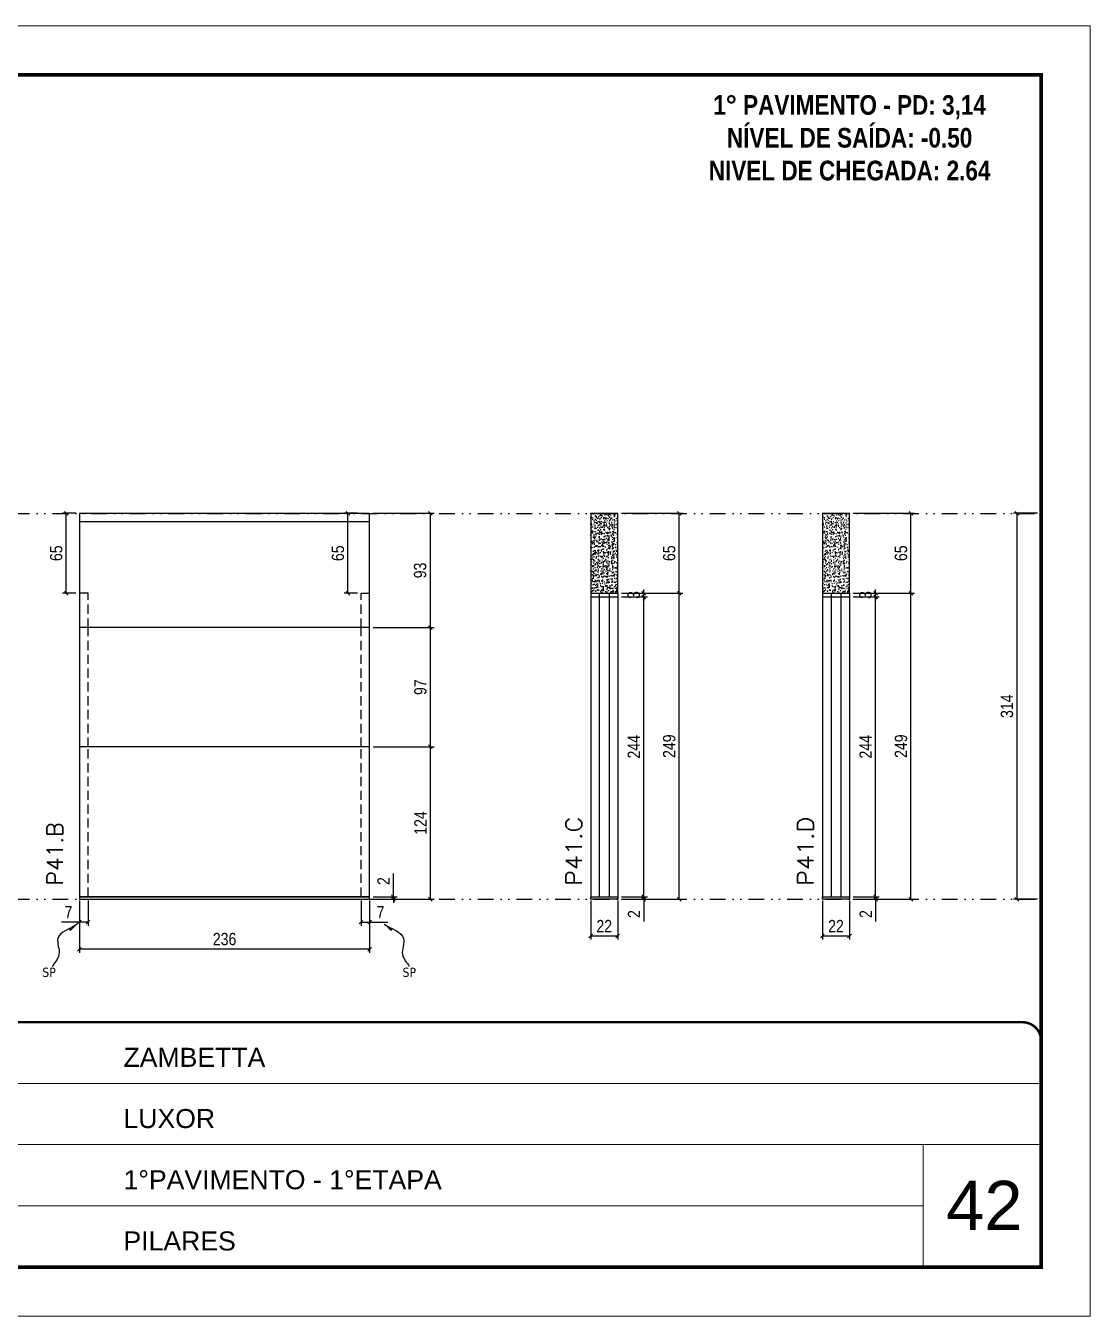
# Model space of a CAD drawing. Extents: x 14400 to 24104, y -21631 to 6985.
# Drawn here: x 16618 to 17483, y -5551 to -4501 of the extents above; entities that cross this region are included whole.
import ezdxf

# ---------------------------------------------------------------- set-up
doc = ezdxf.new("R2010")
doc.units = 0
for name, pattern in [('CONTINUO', [0]), ('DASHED', [0.75, 0.5, -0.25]), ('DIVIDE2', [0.625, 0.25, -0.125, 0, -0.125, 0, -0.125]), ('HIDDEN', [0.375, 0.25, -0.125])]:
    doc.linetypes.add(name, pattern=pattern)
for name, color, linetype, lineweight in [('CARIMBO', 255, 'Continuous', 9), ('Folhas', 255, 'Continuous', 9), ('SARRAFO DE PRESSAO', 251, 'DASHED', 9), ('Texto Seção', 7, 'Continuous', 15)]:
    doc.layers.add(name, color=color, linetype=linetype, lineweight=lineweight)
for name, color, linetype in [('COTA', 241, 'Continuous'), ('NOMENCLATURA', 7, 'Continuous'), ('Nível', 160, 'Continuous'), ('Painéis', 200, 'Continuous'), ('SARR_2.2x7', 40, 'Continuous'), ('texto', 7, 'Continuous')]:
    doc.layers.add(name, color=color, linetype=linetype)
doc.styles.add('ARIAL', font='arial.ttf')
doc.styles.add('COTA TECNICA', font='techl___.ttf', dxfattribs={"height": 10})
doc.styles.add('COTA TECNICA-50', font='techl___.ttf', dxfattribs={"height": 10})
doc.styles.add('REGUA-120', font='ROMANS.shx', dxfattribs={"height": 15})
doc.styles.add('ROMANC', font='techb___.ttf', dxfattribs={"height": 2.5})
doc.styles.get("Standard").update_dxf_attribs({"font": 'arial.ttf'})
doc.dimstyles.new('COTA PAINEL-50', dxfattribs={"dimtxt": 10, "dimasz": 3, "dimexe": 3, "dimexo": 3, "dimgap": 3, "dimtad": 1, "dimdec": 1, "dimzin": 12, "dimdsep": 46, "dimtxsty": 'COTA TECNICA-50', "dimblk1": 'OBLIQUE', "dimblk2": 'OBLIQUE', "dimsah": 1, "dimcen": 0.9, "dimclrd": 4, "dimclre": 4, "dimclrt": 240, "dimadec": 1, "dimazin": 3, "dimtfac": 1, "dimtdec": 1, "dimtmove": 0, "dimatfit": 3, "dimfxl": 1, "dimtolj": 1, "dimtzin": 12, "dimarcsym": 0})
doc.dimstyles.new('PAINEL', dxfattribs={"dimtxt": 10, "dimasz": 3, "dimexe": 3, "dimexo": 3, "dimgap": 3, "dimtad": 1, "dimdec": 1, "dimzin": 12, "dimdsep": 46, "dimtxsty": 'COTA TECNICA', "dimblk1": 'OBLIQUE', "dimblk2": 'OBLIQUE', "dimsah": 1, "dimcen": 0.9, "dimclrd": 4, "dimclre": 4, "dimclrt": 240, "dimadec": 1, "dimazin": 3, "dimtfac": 1, "dimtdec": 1, "dimtmove": 0, "dimatfit": 3, "dimfxl": 1, "dimtolj": 1, "dimtzin": 12, "dimarcsym": 0})
doc.dimstyles.get("Standard").update_dxf_attribs({"dimtxt": 0.18, "dimasz": 0.18, "dimexe": 0.18, "dimexo": 0.0625, "dimgap": 0.09, "dimtad": 0, "dimtih": 1, "dimtoh": 1, "dimdec": 4, "dimzin": 0, "dimdsep": 46, "dimtxsty": 'Standard', "dimcen": 0.09, "dimadec": 0, "dimazin": 0, "dimtfac": 1, "dimtdec": 4, "dimtofl": 0, "dimtmove": 0, "dimatfit": 3, "dimfxl": 1, "dimtolj": 1, "dimtzin": 0, "dimarcsym": 0})

# ---------------------------------------------------------------- blocks, each defined once
blk = doc.blocks.new('9999999999')
at = {"color": 30, "linetype": 'CONTINUO'}
for p, q in [((98564.6, 34379.6), (99584, 34379.6)), ((98564.6, 34329.8), (99488, 34329.8)), ((99584, 34329.8), (99488, 34329.8)), ((99488, 34329.8), (99488, 34230.2)), ((98564.6, 34280), (99488, 34280))]:
    blk.add_line(p, q, dxfattribs=at)
at = {"color": 30, "linetype": 'CONTINUO', "const_width": 2}
blk.add_lwpolyline([(99584, 34230.2), (99584, 34414.4, 0.414214), (99569, 34429.4), (98229, 34429.4, 0.414214), (98214, 34414.4), (98214, 34245.2, 0.414214), (98229, 34230.2), (99584, 34230.2)], format="xyb", dxfattribs=at)
at = {"layer": 'Folhas'}
blk.add_lwpolyline([(98139, 34190.2), (99624, 34190.2), (99624, 35240.2), (98139, 35240.2)], close=True, dxfattribs=at)
at = {"layer": 'Folhas', "color": 30, "const_width": 3}
blk.add_lwpolyline([(98214, 34230.2), (99584, 34230.2), (99584, 35200.2), (98214, 35200.2)], close=True, dxfattribs=at)
at = {"color": 7, "linetype": 'Continuous', "ltscale": 5, "style": 'ARIAL'}
for s, height, p in [('ZAMBETTA', 15.48, (98837.7, 34393.1)), ('LUXOR', 15.48, (98837.7, 34343.3)), ('1°PAVIMENTO - 1°ETAPA', 15.483, (98837.7, 34293.5)), ('PILARES', 15.48, (98837.7, 34243.7))]:
    blk.add_text(s, height=height, dxfattribs=at).set_placement(p)
blk = doc.blocks.new('_Oblique')
at = {"color": 0, "linetype": 'ByBlock', "lineweight": -2}
blk.add_line((-0.5, -0.5), (0.5, 0.5), dxfattribs=at)
blk = doc.blocks.new('*D2116')
at = {"layer": 'COTA', "color": 4, "lineweight": -2, "transparency": 16777216}
for p, q in [((17440.5, -4897.7), (17421, -4897.7)), ((17424, -5211.7), (17424, -4897.7)), ((17440.5, -5211.7), (17421, -5211.7))]:
    blk.add_line(p, q, dxfattribs=at)
at = {"layer": 'Defpoints', "color": 0, "transparency": 16777216}
for p in [(17424, -4897.7), (17443.5, -4897.7), (17443.5, -5211.7)]:
    blk.add_point(p, dxfattribs=at)
at = {"layer": 'COTA', "color": 4, "lineweight": -2, "transparency": 16777216, "xscale": 3, "yscale": 3, "zscale": 3}
for p, rotation in [((17424, -4897.7), 90), ((17424, -5211.7), 270)]:
    blk.add_blockref('_Oblique', p, dxfattribs=dict(at, rotation=rotation))
at = {"layer": 'COTA', "color": 240, "transparency": 16777216, "insert": (17415.8, -5054.7), "char_height": 10, "attachment_point": 5, "rotation": 90, "style": 'COTA TECNICA'}
blk.add_mtext('\\A1;314', dxfattribs=at)
blk = doc.blocks.new('*D2073')
at = {"layer": 'COTA', "color": 4, "lineweight": -2, "transparency": 16777216}
for p, q in [((16661.4, -5212.7), (16661.4, -5255.4)), ((16897.4, -5212.7), (16897.4, -5255.4)), ((16897.4, -5252.4), (16661.4, -5252.4))]:
    blk.add_line(p, q, dxfattribs=at)
at = {"layer": 'Defpoints', "color": 0, "transparency": 16777216}
for p in [(16661.4, -5209.7), (16897.4, -5209.7), (16661.4, -5252.4)]:
    blk.add_point(p, dxfattribs=at)
at = {"layer": 'COTA', "color": 4, "lineweight": -2, "transparency": 16777216, "xscale": 3, "yscale": 3, "zscale": 3, "rotation": 180}
blk.add_blockref('_Oblique', (16661.4, -5252.4), dxfattribs=at)
at = {"layer": 'COTA', "color": 4, "lineweight": -2, "transparency": 16777216, "xscale": 3, "yscale": 3, "zscale": 3}
blk.add_blockref('_Oblique', (16897.4, -5252.4), dxfattribs=at)
at = {"layer": 'COTA', "color": 240, "transparency": 16777216, "insert": (16779.4, -5244.2), "char_height": 10, "attachment_point": 5, "style": 'COTA TECNICA'}
blk.add_mtext('\\A1;236', dxfattribs=at)
blk = doc.blocks.new('*D2074')
at = {"layer": 'COTA', "color": 4, "lineweight": -2, "transparency": 16777216}
for p, q in [((16890.4, -5212.7), (16890.4, -5233.3)), ((16897.4, -5214.7), (16897.4, -5233.3)), ((16890.4, -5230.3), (16897.4, -5230.3)), ((16897.4, -5230.3), (16912.1, -5230.3))]:
    blk.add_line(p, q, dxfattribs=at)
at = {"layer": 'Defpoints', "color": 0, "transparency": 16777216}
for p in [(16890.4, -5209.7), (16897.4, -5211.7), (16897.4, -5230.3)]:
    blk.add_point(p, dxfattribs=at)
at = {"layer": 'COTA', "color": 4, "lineweight": -2, "transparency": 16777216, "xscale": 3, "yscale": 3, "zscale": 3, "rotation": 180}
blk.add_blockref('_Oblique', (16890.4, -5230.3), dxfattribs=at)
at = {"layer": 'COTA', "color": 4, "lineweight": -2, "transparency": 16777216, "xscale": 3, "yscale": 3, "zscale": 3}
blk.add_blockref('_Oblique', (16897.4, -5230.3), dxfattribs=at)
at = {"layer": 'COTA', "color": 240, "transparency": 16777216, "insert": (16906.3, -5222.2), "char_height": 10, "attachment_point": 5, "style": 'COTA TECNICA-50'}
blk.add_mtext('\\A1;7', dxfattribs=at)
blk = doc.blocks.new('*D2075')
at = {"layer": 'COTA', "color": 4, "lineweight": -2, "transparency": 16777216}
for p, q in [((16661.4, -5214.7), (16661.4, -5233.3)), ((16668.4, -5212.7), (16668.4, -5233.3)), ((16661.4, -5230.3), (16646.7, -5230.3)), ((16668.4, -5230.3), (16661.4, -5230.3))]:
    blk.add_line(p, q, dxfattribs=at)
at = {"layer": 'Defpoints', "color": 0, "transparency": 16777216}
for p in [(16661.4, -5211.7), (16668.4, -5209.7), (16661.4, -5230.3)]:
    blk.add_point(p, dxfattribs=at)
at = {"layer": 'COTA', "color": 4, "lineweight": -2, "transparency": 16777216, "xscale": 3, "yscale": 3, "zscale": 3, "rotation": 180}
blk.add_blockref('_Oblique', (16661.4, -5230.3), dxfattribs=at)
at = {"layer": 'COTA', "color": 4, "lineweight": -2, "transparency": 16777216, "xscale": 3, "yscale": 3, "zscale": 3}
blk.add_blockref('_Oblique', (16668.4, -5230.3), dxfattribs=at)
at = {"layer": 'COTA', "color": 240, "transparency": 16777216, "insert": (16652.5, -5222.2), "char_height": 10, "attachment_point": 5, "style": 'COTA TECNICA-50'}
blk.add_mtext('\\A1;7', dxfattribs=at)
blk = doc.blocks.new('*D2096')
at = {"layer": 'COTA', "color": 4, "linetype": 'ByBlock', "lineweight": -2, "transparency": 16777216}
for p, q in [((16900.4, -5087.7), (16949.8, -5087.7)), ((16946.8, -5211.7), (16946.8, -5087.7)), ((16900.4, -5211.7), (16949.8, -5211.7))]:
    blk.add_line(p, q, dxfattribs=at)
at = {"layer": 'Defpoints', "color": 0, "linetype": 'ByBlock', "transparency": 16777216}
for p in [(16897.4, -5087.7), (16946.8, -5087.7), (16897.4, -5211.7)]:
    blk.add_point(p, dxfattribs=at)
at = {"layer": 'COTA', "color": 4, "linetype": 'ByBlock', "lineweight": -2, "transparency": 16777216, "xscale": 3, "yscale": 3, "zscale": 3}
for p, rotation in [((16946.8, -5087.7), 90), ((16946.8, -5211.7), 270)]:
    blk.add_blockref('_Oblique', p, dxfattribs=dict(at, rotation=rotation))
at = {"layer": 'COTA', "color": 240, "linetype": 'ByBlock', "transparency": 16777216, "insert": (16938.7, -5149.7), "char_height": 10, "attachment_point": 5, "rotation": 90, "style": 'COTA TECNICA'}
blk.add_mtext('\\A1;124', dxfattribs=at)
blk = doc.blocks.new('*D2076')
at = {"layer": 'COTA', "color": 4, "lineweight": -2, "transparency": 16777216}
for p, q in [((16916.7, -5209.7), (16916.7, -5190.9)), ((16900.4, -5209.7), (16919.7, -5209.7)), ((16900.4, -5211.7), (16919.7, -5211.7)), ((16916.7, -5211.7), (16916.7, -5209.7)), ((16916.7, -5211.7), (16916.7, -5214.7))]:
    blk.add_line(p, q, dxfattribs=at)
at = {"layer": 'Defpoints', "color": 0, "transparency": 16777216}
for p in [(16897.4, -5209.7), (16897.4, -5211.7), (16916.7, -5211.7)]:
    blk.add_point(p, dxfattribs=at)
at = {"layer": 'COTA', "color": 4, "lineweight": -2, "transparency": 16777216, "xscale": 3, "yscale": 3, "zscale": 3}
for p, rotation in [((16916.7, -5209.7), 270), ((16916.7, -5211.7), 90)]:
    blk.add_blockref('_Oblique', p, dxfattribs=dict(at, rotation=rotation))
at = {"layer": 'COTA', "color": 240, "transparency": 16777216, "insert": (16908.7, -5197), "char_height": 10, "attachment_point": 5, "rotation": 90, "style": 'COTA TECNICA-50'}
blk.add_mtext('\\A1;2', dxfattribs=at)
blk = doc.blocks.new('*D2097')
at = {"layer": 'COTA', "color": 4, "linetype": 'ByBlock', "lineweight": -2, "transparency": 16777216}
for p, q in [((16900.4, -5087.7), (16949.8, -5087.7)), ((16946.8, -5211.7), (16946.8, -5087.7)), ((16900.4, -5211.7), (16949.8, -5211.7))]:
    blk.add_line(p, q, dxfattribs=at)
at = {"layer": 'Defpoints', "color": 0, "linetype": 'ByBlock', "transparency": 16777216}
for p in [(16897.4, -5087.7), (16946.8, -5087.7), (16897.4, -5211.7)]:
    blk.add_point(p, dxfattribs=at)
at = {"layer": 'COTA', "color": 4, "linetype": 'ByBlock', "lineweight": -2, "transparency": 16777216, "xscale": 3, "yscale": 3, "zscale": 3}
for p, rotation in [((16946.8, -5087.7), 90), ((16946.8, -5211.7), 270)]:
    blk.add_blockref('_Oblique', p, dxfattribs=dict(at, rotation=rotation))
at = {"layer": 'COTA', "color": 240, "linetype": 'ByBlock', "transparency": 16777216, "insert": (16938.7, -5149.7), "char_height": 10, "attachment_point": 5, "rotation": 90, "style": 'COTA TECNICA'}
blk.add_mtext('\\A1;124', dxfattribs=at)
blk = doc.blocks.new('*D2098')
at = {"layer": 'COTA', "color": 4, "lineweight": -2, "transparency": 16777216}
for p, q in [((16900.4, -4990.7), (16949.8, -4990.7)), ((16946.8, -5087.7), (16946.8, -4990.7)), ((16900.4, -5087.7), (16949.8, -5087.7))]:
    blk.add_line(p, q, dxfattribs=at)
at = {"layer": 'Defpoints', "color": 0, "transparency": 16777216}
for p in [(16897.4, -4990.7), (16946.8, -4990.7), (16897.4, -5087.7)]:
    blk.add_point(p, dxfattribs=at)
at = {"layer": 'COTA', "color": 4, "lineweight": -2, "transparency": 16777216, "xscale": 3, "yscale": 3, "zscale": 3}
for p, rotation in [((16946.8, -4990.7), 90), ((16946.8, -5087.7), 270)]:
    blk.add_blockref('_Oblique', p, dxfattribs=dict(at, rotation=rotation))
at = {"layer": 'COTA', "color": 240, "transparency": 16777216, "insert": (16938.7, -5039.2), "char_height": 10, "attachment_point": 5, "rotation": 90, "style": 'COTA TECNICA'}
blk.add_mtext('\\A1;97', dxfattribs=at)
blk = doc.blocks.new('*D2077')
at = {"layer": 'COTA', "color": 4, "lineweight": -2, "transparency": 16777216}
for p, q in [((17077.2, -5212.7), (17077.2, -5244.6)), ((17099.2, -5212.7), (17099.2, -5244.6)), ((17077.2, -5241.6), (17099.2, -5241.6))]:
    blk.add_line(p, q, dxfattribs=at)
at = {"layer": 'Defpoints', "color": 0, "transparency": 16777216}
for p in [(17077.2, -5209.7), (17099.2, -5209.7), (17099.2, -5241.6)]:
    blk.add_point(p, dxfattribs=at)
at = {"layer": 'COTA', "color": 4, "lineweight": -2, "transparency": 16777216, "xscale": 3, "yscale": 3, "zscale": 3, "rotation": 180}
blk.add_blockref('_Oblique', (17077.2, -5241.6), dxfattribs=at)
at = {"layer": 'COTA', "color": 4, "lineweight": -2, "transparency": 16777216, "xscale": 3, "yscale": 3, "zscale": 3}
blk.add_blockref('_Oblique', (17099.2, -5241.6), dxfattribs=at)
at = {"layer": 'COTA', "color": 240, "transparency": 16777216, "insert": (17088.2, -5233.6), "char_height": 10, "attachment_point": 5, "style": 'COTA TECNICA'}
blk.add_mtext('\\A1;22', dxfattribs=at)
blk = doc.blocks.new('*D2078')
at = {"layer": 'COTA', "color": 4, "lineweight": -2, "transparency": 16777216}
for p, q in [((17120.4, -5209.7), (17120.4, -5206.7)), ((17102.2, -5209.7), (17123.4, -5209.7)), ((17102.2, -5211.7), (17123.4, -5211.7)), ((17120.4, -5209.7), (17120.4, -5211.7)), ((17120.4, -5211.7), (17120.4, -5229.9))]:
    blk.add_line(p, q, dxfattribs=at)
at = {"layer": 'Defpoints', "color": 0, "transparency": 16777216}
for p in [(17099.2, -5209.7), (17099.2, -5211.7), (17120.4, -5209.7)]:
    blk.add_point(p, dxfattribs=at)
at = {"layer": 'COTA', "color": 4, "lineweight": -2, "transparency": 16777216, "xscale": 3, "yscale": 3, "zscale": 3}
for p, rotation in [((17120.4, -5209.7), 270), ((17120.4, -5211.7), 90)]:
    blk.add_blockref('_Oblique', p, dxfattribs=dict(at, rotation=rotation))
at = {"layer": 'COTA', "color": 240, "transparency": 16777216, "insert": (17112.4, -5223.8), "char_height": 10, "attachment_point": 5, "rotation": 90, "style": 'COTA TECNICA-50'}
blk.add_mtext('\\A1;2', dxfattribs=at)
blk = doc.blocks.new('*D2079')
at = {"layer": 'COTA', "color": 4, "lineweight": -2, "transparency": 16777216}
for p, q in [((17102.2, -4962.7), (17152.2, -4962.7)), ((17149.2, -5211.7), (17149.2, -4962.7)), ((17102.2, -5211.7), (17152.2, -5211.7))]:
    blk.add_line(p, q, dxfattribs=at)
at = {"layer": 'Defpoints', "color": 0, "transparency": 16777216}
for p in [(17099.2, -4962.7), (17149.2, -4962.7), (17099.2, -5211.7)]:
    blk.add_point(p, dxfattribs=at)
at = {"layer": 'COTA', "color": 4, "lineweight": -2, "transparency": 16777216, "xscale": 3, "yscale": 3, "zscale": 3}
for p, rotation in [((17149.2, -4962.7), 90), ((17149.2, -5211.7), 270)]:
    blk.add_blockref('_Oblique', p, dxfattribs=dict(at, rotation=rotation))
at = {"layer": 'COTA', "color": 240, "transparency": 16777216, "insert": (17141.1, -5087.2), "char_height": 10, "attachment_point": 5, "rotation": 90, "style": 'COTA TECNICA-50'}
blk.add_mtext('\\A1;249', dxfattribs=at)
blk = doc.blocks.new('*D2099')
at = {"layer": 'COTA', "color": 4, "lineweight": -2, "transparency": 16777216}
for p, q in [((17102.2, -4897.7), (17152.2, -4897.7)), ((17149.2, -4962.7), (17149.2, -4897.7)), ((17102.2, -4962.7), (17152.2, -4962.7))]:
    blk.add_line(p, q, dxfattribs=at)
at = {"layer": 'Defpoints', "color": 0, "transparency": 16777216}
for p in [(17099.2, -4897.7), (17149.2, -4897.7), (17099.2, -4962.7)]:
    blk.add_point(p, dxfattribs=at)
at = {"layer": 'COTA', "color": 4, "lineweight": -2, "transparency": 16777216, "xscale": 3, "yscale": 3, "zscale": 3}
for p, rotation in [((17149.2, -4897.7), 90), ((17149.2, -4962.7), 270)]:
    blk.add_blockref('_Oblique', p, dxfattribs=dict(at, rotation=rotation))
at = {"layer": 'COTA', "color": 240, "transparency": 16777216, "insert": (17141.1, -4930.2), "char_height": 10, "attachment_point": 5, "rotation": 90, "style": 'COTA TECNICA'}
blk.add_mtext('\\A1;65', dxfattribs=at)
blk = doc.blocks.new('*D2100')
at = {"layer": 'COTA', "color": 4, "lineweight": -2, "transparency": 16777216}
for p, q in [((17102.2, -4965.7), (17123.4, -4965.7)), ((17120.4, -5209.7), (17120.4, -4965.7)), ((17102.2, -5209.7), (17123.4, -5209.7))]:
    blk.add_line(p, q, dxfattribs=at)
at = {"layer": 'Defpoints', "color": 0, "transparency": 16777216}
for p in [(17099.2, -4965.7), (17120.4, -4965.7), (17099.2, -5209.7)]:
    blk.add_point(p, dxfattribs=at)
at = {"layer": 'COTA', "color": 4, "lineweight": -2, "transparency": 16777216, "xscale": 3, "yscale": 3, "zscale": 3}
for p, rotation in [((17120.4, -4965.7), 90), ((17120.4, -5209.7), 270)]:
    blk.add_blockref('_Oblique', p, dxfattribs=dict(at, rotation=rotation))
at = {"layer": 'COTA', "color": 240, "transparency": 16777216, "insert": (17112.3, -5087.7), "char_height": 10, "attachment_point": 5, "rotation": 90, "style": 'COTA TECNICA'}
blk.add_mtext('\\A1;244', dxfattribs=at)
blk = doc.blocks.new('*D2101')
at = {"layer": 'COTA', "color": 4, "lineweight": -2, "transparency": 16777216}
for p, q in [((17102.2, -4962.7), (17123.4, -4962.7)), ((17102.2, -4965.7), (17123.4, -4965.7)), ((17120.4, -4962.7), (17120.4, -4959.7)), ((17120.4, -4965.7), (17120.4, -4962.7)), ((17120.4, -4965.7), (17120.4, -4968.7))]:
    blk.add_line(p, q, dxfattribs=at)
at = {"layer": 'Defpoints', "color": 0, "transparency": 16777216}
for p in [(17099.2, -4962.7), (17099.2, -4965.7), (17120.4, -4962.7)]:
    blk.add_point(p, dxfattribs=at)
at = {"layer": 'COTA', "color": 4, "lineweight": -2, "transparency": 16777216, "xscale": 3, "yscale": 3, "zscale": 3}
for p, rotation in [((17120.4, -4962.7), 270), ((17120.4, -4965.7), 90)]:
    blk.add_blockref('_Oblique', p, dxfattribs=dict(at, rotation=rotation))
at = {"layer": 'COTA', "color": 240, "transparency": 16777216, "insert": (17112.2, -4964.2), "char_height": 10, "attachment_point": 5, "rotation": 90, "style": 'COTA TECNICA'}
blk.add_mtext('\\A1;3', dxfattribs=at)
blk = doc.blocks.new('*D2102')
at = {"layer": 'COTA', "color": 4, "lineweight": -2, "transparency": 16777216}
for p, q in [((16900.4, -4897.7), (16949.8, -4897.7)), ((16946.8, -4990.7), (16946.8, -4897.7)), ((16900.4, -4990.7), (16949.8, -4990.7))]:
    blk.add_line(p, q, dxfattribs=at)
at = {"layer": 'Defpoints', "color": 0, "transparency": 16777216}
for p in [(16897.4, -4897.7), (16946.8, -4897.7), (16897.4, -4990.7)]:
    blk.add_point(p, dxfattribs=at)
at = {"layer": 'COTA', "color": 4, "lineweight": -2, "transparency": 16777216, "xscale": 3, "yscale": 3, "zscale": 3}
for p, rotation in [((16946.8, -4897.7), 90), ((16946.8, -4990.7), 270)]:
    blk.add_blockref('_Oblique', p, dxfattribs=dict(at, rotation=rotation))
at = {"layer": 'COTA', "color": 240, "transparency": 16777216, "insert": (16938.5, -4944.2), "char_height": 10, "attachment_point": 5, "rotation": 90, "style": 'COTA TECNICA'}
blk.add_mtext('\\A1;93', dxfattribs=at)
blk = doc.blocks.new('*D2080')
at = {"layer": 'COTA', "color": 4, "lineweight": -2, "transparency": 16777216}
for p, q in [((17265.7, -5212.7), (17265.7, -5244.6)), ((17287.7, -5212.7), (17287.7, -5244.6)), ((17265.7, -5241.6), (17287.7, -5241.6))]:
    blk.add_line(p, q, dxfattribs=at)
at = {"layer": 'Defpoints', "color": 0, "transparency": 16777216}
for p in [(17265.7, -5209.7), (17287.7, -5209.7), (17287.7, -5241.6)]:
    blk.add_point(p, dxfattribs=at)
at = {"layer": 'COTA', "color": 4, "lineweight": -2, "transparency": 16777216, "xscale": 3, "yscale": 3, "zscale": 3, "rotation": 180}
blk.add_blockref('_Oblique', (17265.7, -5241.6), dxfattribs=at)
at = {"layer": 'COTA', "color": 4, "lineweight": -2, "transparency": 16777216, "xscale": 3, "yscale": 3, "zscale": 3}
blk.add_blockref('_Oblique', (17287.7, -5241.6), dxfattribs=at)
at = {"layer": 'COTA', "color": 240, "transparency": 16777216, "insert": (17276.7, -5233.6), "char_height": 10, "attachment_point": 5, "style": 'COTA TECNICA'}
blk.add_mtext('\\A1;22', dxfattribs=at)
blk = doc.blocks.new('*D2081')
at = {"layer": 'COTA', "color": 4, "lineweight": -2, "transparency": 16777216}
for p, q in [((17308.9, -5209.7), (17308.9, -5206.7)), ((17290.7, -5209.7), (17311.9, -5209.7)), ((17290.7, -5211.7), (17311.9, -5211.7)), ((17308.9, -5209.7), (17308.9, -5211.7)), ((17308.9, -5211.7), (17308.9, -5229.9))]:
    blk.add_line(p, q, dxfattribs=at)
at = {"layer": 'Defpoints', "color": 0, "transparency": 16777216}
for p in [(17287.7, -5209.7), (17287.7, -5211.7), (17308.9, -5209.7)]:
    blk.add_point(p, dxfattribs=at)
at = {"layer": 'COTA', "color": 4, "lineweight": -2, "transparency": 16777216, "xscale": 3, "yscale": 3, "zscale": 3}
for p, rotation in [((17308.9, -5209.7), 270), ((17308.9, -5211.7), 90)]:
    blk.add_blockref('_Oblique', p, dxfattribs=dict(at, rotation=rotation))
at = {"layer": 'COTA', "color": 240, "transparency": 16777216, "insert": (17300.9, -5223.8), "char_height": 10, "attachment_point": 5, "rotation": 90, "style": 'COTA TECNICA-50'}
blk.add_mtext('\\A1;2', dxfattribs=at)
blk = doc.blocks.new('*D2082')
at = {"layer": 'COTA', "color": 4, "lineweight": -2, "transparency": 16777216}
for p, q in [((17290.7, -4962.7), (17340.7, -4962.7)), ((17337.7, -5211.7), (17337.7, -4962.7)), ((17290.7, -5211.7), (17340.7, -5211.7))]:
    blk.add_line(p, q, dxfattribs=at)
at = {"layer": 'Defpoints', "color": 0, "transparency": 16777216}
for p in [(17287.7, -4962.7), (17337.7, -4962.7), (17287.7, -5211.7)]:
    blk.add_point(p, dxfattribs=at)
at = {"layer": 'COTA', "color": 4, "lineweight": -2, "transparency": 16777216, "xscale": 3, "yscale": 3, "zscale": 3}
for p, rotation in [((17337.7, -4962.7), 90), ((17337.7, -5211.7), 270)]:
    blk.add_blockref('_Oblique', p, dxfattribs=dict(at, rotation=rotation))
at = {"layer": 'COTA', "color": 240, "transparency": 16777216, "insert": (17329.6, -5087.2), "char_height": 10, "attachment_point": 5, "rotation": 90, "style": 'COTA TECNICA-50'}
blk.add_mtext('\\A1;249', dxfattribs=at)
blk = doc.blocks.new('*D2103')
at = {"layer": 'COTA', "color": 4, "lineweight": -2, "transparency": 16777216}
for p, q in [((17290.7, -4897.7), (17340.7, -4897.7)), ((17337.7, -4962.7), (17337.7, -4897.7)), ((17290.7, -4962.7), (17340.7, -4962.7))]:
    blk.add_line(p, q, dxfattribs=at)
at = {"layer": 'Defpoints', "color": 0, "transparency": 16777216}
for p in [(17287.7, -4897.7), (17337.7, -4897.7), (17287.7, -4962.7)]:
    blk.add_point(p, dxfattribs=at)
at = {"layer": 'COTA', "color": 4, "lineweight": -2, "transparency": 16777216, "xscale": 3, "yscale": 3, "zscale": 3}
for p, rotation in [((17337.7, -4897.7), 90), ((17337.7, -4962.7), 270)]:
    blk.add_blockref('_Oblique', p, dxfattribs=dict(at, rotation=rotation))
at = {"layer": 'COTA', "color": 240, "transparency": 16777216, "insert": (17329.6, -4930.2), "char_height": 10, "attachment_point": 5, "rotation": 90, "style": 'COTA TECNICA'}
blk.add_mtext('\\A1;65', dxfattribs=at)
blk = doc.blocks.new('*D2104')
at = {"layer": 'COTA', "color": 4, "lineweight": -2, "transparency": 16777216}
for p, q in [((17290.7, -4965.7), (17311.9, -4965.7)), ((17308.9, -5209.7), (17308.9, -4965.7)), ((17290.7, -5209.7), (17311.9, -5209.7))]:
    blk.add_line(p, q, dxfattribs=at)
at = {"layer": 'Defpoints', "color": 0, "transparency": 16777216}
for p in [(17287.7, -4965.7), (17308.9, -4965.7), (17287.7, -5209.7)]:
    blk.add_point(p, dxfattribs=at)
at = {"layer": 'COTA', "color": 4, "lineweight": -2, "transparency": 16777216, "xscale": 3, "yscale": 3, "zscale": 3}
for p, rotation in [((17308.9, -4965.7), 90), ((17308.9, -5209.7), 270)]:
    blk.add_blockref('_Oblique', p, dxfattribs=dict(at, rotation=rotation))
at = {"layer": 'COTA', "color": 240, "transparency": 16777216, "insert": (17300.8, -5087.7), "char_height": 10, "attachment_point": 5, "rotation": 90, "style": 'COTA TECNICA'}
blk.add_mtext('\\A1;244', dxfattribs=at)
blk = doc.blocks.new('*D2105')
at = {"layer": 'COTA', "color": 4, "lineweight": -2, "transparency": 16777216}
for p, q in [((17290.7, -4962.7), (17311.9, -4962.7)), ((17290.7, -4965.7), (17311.9, -4965.7)), ((17308.9, -4962.7), (17308.9, -4959.7)), ((17308.9, -4965.7), (17308.9, -4962.7)), ((17308.9, -4965.7), (17308.9, -4968.7))]:
    blk.add_line(p, q, dxfattribs=at)
at = {"layer": 'Defpoints', "color": 0, "transparency": 16777216}
for p in [(17287.7, -4962.7), (17287.7, -4965.7), (17308.9, -4962.7)]:
    blk.add_point(p, dxfattribs=at)
at = {"layer": 'COTA', "color": 4, "lineweight": -2, "transparency": 16777216, "xscale": 3, "yscale": 3, "zscale": 3}
for p, rotation in [((17308.9, -4962.7), 270), ((17308.9, -4965.7), 90)]:
    blk.add_blockref('_Oblique', p, dxfattribs=dict(at, rotation=rotation))
at = {"layer": 'COTA', "color": 240, "transparency": 16777216, "insert": (17300.7, -4964.2), "char_height": 10, "attachment_point": 5, "rotation": 90, "style": 'COTA TECNICA'}
blk.add_mtext('\\A1;3', dxfattribs=at)
blk = doc.blocks.new('*D2130')
at = {"layer": 'COTA', "color": 4, "lineweight": -2, "transparency": 16777216}
for p, q in [((16658.4, -4897.7), (16647.6, -4897.7)), ((16650.6, -4962.7), (16650.6, -4897.7)), ((16658.4, -4962.7), (16647.6, -4962.7))]:
    blk.add_line(p, q, dxfattribs=at)
at = {"layer": 'Defpoints', "color": 0, "transparency": 16777216}
for p in [(16650.6, -4897.7), (16661.4, -4897.7), (16661.4, -4962.7)]:
    blk.add_point(p, dxfattribs=at)
at = {"layer": 'COTA', "color": 4, "lineweight": -2, "transparency": 16777216, "xscale": 3, "yscale": 3, "zscale": 3}
for p, rotation in [((16650.6, -4897.7), 90), ((16650.6, -4962.7), 270)]:
    blk.add_blockref('_Oblique', p, dxfattribs=dict(at, rotation=rotation))
at = {"layer": 'COTA', "color": 240, "transparency": 16777216, "insert": (16642.5, -4930.2), "char_height": 10, "attachment_point": 5, "rotation": 90, "style": 'COTA TECNICA'}
blk.add_mtext('\\A1;65', dxfattribs=at)
blk = doc.blocks.new('*D2131')
at = {"layer": 'COTA', "color": 4, "lineweight": -2, "transparency": 16777216}
for p, q in [((16887.4, -4897.7), (16876.7, -4897.7)), ((16879.7, -4962.7), (16879.7, -4897.7)), ((16887.4, -4962.7), (16876.7, -4962.7))]:
    blk.add_line(p, q, dxfattribs=at)
at = {"layer": 'Defpoints', "color": 0, "transparency": 16777216}
for p in [(16879.7, -4897.7), (16890.4, -4897.7), (16890.4, -4962.7)]:
    blk.add_point(p, dxfattribs=at)
at = {"layer": 'COTA', "color": 4, "lineweight": -2, "transparency": 16777216, "xscale": 3, "yscale": 3, "zscale": 3}
for p, rotation in [((16879.7, -4897.7), 90), ((16879.7, -4962.7), 270)]:
    blk.add_blockref('_Oblique', p, dxfattribs=dict(at, rotation=rotation))
at = {"layer": 'COTA', "color": 240, "transparency": 16777216, "insert": (16871.6, -4930.2), "char_height": 10, "attachment_point": 5, "rotation": 90, "style": 'COTA TECNICA'}
blk.add_mtext('\\A1;65', dxfattribs=at)

msp = doc.modelspace()

# ---------------------------------------------------------------- hatches: boundary and pattern name
at = {"layer": 'COTA'}
h = msp.add_hatch(dxfattribs=at)
h.set_pattern_fill('AR-CONC', color=256, scale=0.03)
h.set_pattern_definition([(50, (-1662.8637, -9188.601), (5.4655401, -0.4781726), [0.5715, -6.2865]), (355, (-1662.8637, -9188.601), (-1.0573026, 5.7317054), [0.4572, -5.0292175]), (100.451445, (-1662.408, -9188.6407), (4.4082374, 5.2535326), [0.4857003, -5.3427073]), (46.1842, (-1662.864, -9187.077), (8.1323712, -1.2612698), [0.85725, -9.42975]), (96.635558, (-1662.186, -9187.182), (7.122124, 7.4227837), [0.7285507, -8.0140682]), (351.18415, (-1662.864, -9187.077), (7.122124, 7.4227837), [0.685799, -7.543792]), (21, (-1662.1017, -9187.458), (4.5484317, -3.0679559), [0.5715, -6.2865]), (326, (-1662.1017, -9187.458), (1.8540609, 5.525639), [0.4572, -5.0292]), (71.451445, (-1661.7227, -9187.7135), (6.4024926, 2.457683), [0.4857003, -5.3426981]), (37.5, (-1662.8637, -9188.6009), (0.0926581, 2.53665117), [0, -4.96824, 0, -5.1054, 0, -5.04825]), (7.5, (-1662.8637, -9188.6009), (2.00458988, 3.00541724), [0, -2.91084, 0, -4.85394, 0, -1.92405]), (327.5, (-1664.563, -9188.6009), (4.06771786, -0.17186232), [0, -1.905, 0, -5.9436, 0, -7.8867]), (317.5, (-1665.325, -9188.601), (4.44387544, 0.7627947), [0, -2.4765, 0, -3.94716, 0, -5.6007])])
h.paths.add_polyline_path([(17099.19, -4897.74), (17077.19, -4897.74), (17077.19, -4962.74), (17099.19, -4962.74)])
h = msp.add_hatch(dxfattribs=at)
h.set_pattern_fill('AR-CONC', color=256, scale=0.03)
h.set_pattern_definition([(50, (-1474.3633, -9188.601), (5.4655401, -0.4781726), [0.5715, -6.2865]), (355, (-1474.3633, -9188.601), (-1.0573026, 5.7317054), [0.4572, -5.0292175]), (100.451445, (-1473.908, -9188.6407), (4.4082374, 5.2535326), [0.4857003, -5.3427073]), (46.1842, (-1474.3633, -9187.077), (8.1323712, -1.2612698), [0.85725, -9.42975]), (96.635558, (-1473.686, -9187.182), (7.122124, 7.4227837), [0.7285507, -8.0140682]), (351.18415, (-1474.363, -9187.077), (7.122124, 7.4227837), [0.685799, -7.543792]), (21, (-1473.6013, -9187.458), (4.5484317, -3.0679559), [0.5715, -6.2865]), (326, (-1473.6013, -9187.458), (1.8540609, 5.525639), [0.4572, -5.0292]), (71.451445, (-1473.2223, -9187.7135), (6.4024926, 2.457683), [0.4857003, -5.3426981]), (37.5, (-1474.3633, -9188.6009), (0.0926581, 2.53665117), [0, -4.96824, 0, -5.1054, 0, -5.04825]), (7.5, (-1474.3633, -9188.6009), (2.00458988, 3.00541724), [0, -2.91084, 0, -4.85394, 0, -1.92405]), (327.5, (-1476.0626, -9188.6009), (4.06771786, -0.17186232), [0, -1.905, 0, -5.9436, 0, -7.8867]), (317.5, (-1476.8246, -9188.601), (4.44387544, 0.7627947), [0, -2.4765, 0, -3.94716, 0, -5.6007])])
h.paths.add_polyline_path([(17287.69, -4897.74), (17265.69, -4897.74), (17265.69, -4962.74), (17287.69, -4962.74)])

# ---------------------------------------------------------------- linework, layer by layer
for p, q in [((16668.39, -4962.74), (16661.39, -4962.74)), ((16890.39, -4962.74), (16897.39, -4962.74))]:
    msp.add_line(p, q, dxfattribs=at)
for points in [[(17077.19, -4962.74), (17099.19, -4962.74), (17099.19, -4897.74), (17077.19, -4897.74)], [(17265.69, -4962.74), (17287.69, -4962.74), (17287.69, -4897.74), (17265.69, -4897.74)]]:
    msp.add_lwpolyline(points, close=True, dxfattribs=at)
at = {"layer": 'Nível', "color": 4, "linetype": 'DIVIDE2', "ltscale": 50}
for p, q in [((16073.47, -4897.74), (17443.47, -4897.74)), ((16073.47, -5211.74), (17443.47, -5211.74)), ((16073.47, -5211.74), (17443.47, -5211.74))]:
    msp.add_line(p, q, dxfattribs=at)
at = {"layer": 'Painéis'}
for p, q in [((16661.39, -4897.74), (16661.39, -5209.74)), ((16897.39, -4897.74), (16661.39, -4897.74)), ((16897.39, -5209.74), (16897.39, -4897.74)), ((17077.19, -4962.74), (17077.19, -5209.74)), ((17077.19, -4962.74), (17099.19, -4962.74)), ((17077.19, -4965.74), (17099.19, -4965.74)), ((17099.19, -4962.74), (17099.19, -5209.74)), ((17265.69, -4962.74), (17265.69, -5209.74)), ((17265.69, -4962.74), (17287.69, -4962.74)), ((17265.69, -4965.74), (17287.69, -4965.74)), ((17287.69, -4962.74), (17287.69, -5209.74)), ((16897.39, -4990.74), (16661.39, -4990.74)), ((16897.39, -5087.74), (16661.39, -5087.74)), ((16661.39, -5209.74), (16897.39, -5209.74)), ((17077.19, -5209.74), (17099.19, -5209.74)), ((17077.19, -5211.74), (17077.19, -5209.74)), ((17099.19, -5211.74), (17077.19, -5211.74)), ((17099.19, -5209.74), (17099.19, -5211.74)), ((17265.69, -5209.74), (17287.69, -5209.74)), ((17265.69, -5211.74), (17265.69, -5209.74)), ((17287.69, -5211.74), (17265.69, -5211.74)), ((17287.69, -5209.74), (17287.69, -5211.74))]:
    msp.add_line(p, q, dxfattribs=at)
msp.add_lwpolyline([(16897.39, -5209.74), (16661.39, -5209.74), (16661.39, -5211.74), (16897.39, -5211.74)], close=True, dxfattribs=at)
at = {"layer": 'SARR_2.2x7'}
for p, q in [((16897.39, -4904.74), (16661.39, -4904.74)), ((17084.19, -4962.74), (17084.19, -5209.74)), ((17092.19, -4962.74), (17092.19, -5209.74)), ((17272.69, -4962.74), (17272.69, -5209.74)), ((17280.69, -4962.74), (17280.69, -5209.74))]:
    msp.add_line(p, q, dxfattribs=at)
at = {"layer": 'SARR_2.2x7', "linetype": 'HIDDEN', "ltscale": 30}
for p, q in [((16668.39, -4990.74), (16668.39, -4962.74)), ((16890.39, -4990.74), (16890.39, -4962.74)), ((16668.39, -5087.74), (16668.39, -4990.74)), ((16890.39, -5087.74), (16890.39, -4990.74)), ((16668.39, -5209.74), (16668.39, -5087.74)), ((16890.39, -5209.74), (16890.39, -5087.74))]:
    msp.add_line(p, q, dxfattribs=at)

# ---------------------------------------------------------------- block references
at = {"layer": 'SARRAFO DE PRESSAO', "color": 6, "linetype": 'ByBlock'}
msp.add_blockref('9999999999', (-82140.51, -39741.23), dxfattribs=at)

# ---------------------------------------------------------------- texts
at = {"layer": 'CARIMBO', "style": 'ARIAL'}
msp.add_text('42', height=40, dxfattribs=at).set_placement((17366.33, -5480.88))
at = {"layer": 'NOMENCLATURA', "color": 2, "insert": (17287.79, -4557.44), "char_height": 16, "attachment_point": 2, "style": 'ROMANC'}
msp.add_mtext_dynamic_manual_height_columns('1° PAVIMENTO - PD: 3,14\\PNÍVEL DE SAÍDA: -0.50\\PNIVEL DE CHEGADA: 2.64', width=432.3511, gutter_width=1, heights=[0], dxfattribs=at)
at = {"layer": 'texto', "color": 0, "char_height": 7.5, "attachment_point": 5}
for insert in [(16636.62, -5271.23), (16929.64, -5271.23)]:
    msp.add_mtext('{\\fTahoma|b0|i0|c0|p34;\\C4;SP}', dxfattribs=dict(at, insert=insert))
at = {"layer": 'Texto Seção', "style": 'REGUA-120', "width": 1.1}
for s, p in [('P41.C', (17069.94, -5200.98)), ('P41.D', (17258.44, -5200.98))]:
    msp.add_text(s, height=13, rotation=90, dxfattribs=at).set_placement(p)
at = {"layer": 'Texto Seção', "insert": (16647.92, -5200.49), "char_height": 13, "width": 285.3299, "attachment_point": 7, "rotation": 90, "style": 'REGUA-120'}
msp.add_mtext('\\pt26;P41.B', dxfattribs=at)

# ---------------------------------------------------------------- dimensions: what is measured, and where the dimension line sits
at = {"layer": 'COTA'}
for base, p1, p2, angle, dimstyle, picture, middle in [((16650.57, -4897.74), (16661.39, -4962.74), (16661.39, -4897.74), 90, 'PAINEL', '*D2130', (16642.46, -4930.24)), ((16879.67, -4897.74), (16890.39, -4962.74), (16890.39, -4897.74), 90, 'PAINEL', '*D2131', (16871.56, -4930.24)), ((16946.76, -4897.74), (16897.39, -4990.74), (16897.39, -4897.74), 90, 'PAINEL', '*D2102', (16938.51, -4944.24)), ((17149.18, -4897.74), (17099.19, -4962.74), (17099.19, -4897.74), 90, 'PAINEL', '*D2099', (17141.07, -4930.24)), ((17337.68, -4897.74), (17287.69, -4962.74), (17287.69, -4897.74), 90, 'PAINEL', '*D2103', (17329.57, -4930.24)), ((17424.01, -4897.74), (17443.47, -5211.74), (17443.47, -4897.74), 90, 'PAINEL', '*D2116', (17415.79, -5054.74)), ((17149.18, -4962.74), (17099.19, -5211.74), (17099.19, -4962.74), 90, 'COTA PAINEL-50', '*D2079', (17141.08, -5087.24)), ((17120.38, -4965.74), (17099.19, -5209.74), (17099.19, -4965.74), 90, 'PAINEL', '*D2100', (17112.31, -5087.74)), ((17337.68, -4962.74), (17287.69, -5211.74), (17287.69, -4962.74), 90, 'COTA PAINEL-50', '*D2082', (17329.58, -5087.24)), ((17308.88, -4965.74), (17287.69, -5209.74), (17287.69, -4965.74), 90, 'PAINEL', '*D2104', (17300.81, -5087.74)), ((16946.76, -4990.74), (16897.39, -5087.74), (16897.39, -4990.74), 90, 'PAINEL', '*D2098', (16938.66, -5039.24)), ((16661.39, -5230.25), (16668.39, -5209.74), (16661.39, -5211.74), 180, 'COTA PAINEL-50', '*D2075', (16652.53, -5222.18))]:
    dim = msp.add_linear_dim(base=base, p1=p1, p2=p2, angle=angle, dimstyle=dimstyle, dxfattribs=at)
    dim.commit()
    dim.dimension.update_dxf_attribs({"geometry": picture, "text_midpoint": middle})
for base, p1, p2, picture, middle in [((17120.38, -4962.74), (17099.19, -4965.74), (17099.19, -4962.74), '*D2101', (17120.38, -4964.24)), ((17308.88, -4962.74), (17287.69, -4965.74), (17287.69, -4962.74), '*D2105', (17308.88, -4964.24))]:
    dim = msp.add_linear_dim(base=base, p1=p1, p2=p2, angle=90, dimstyle='PAINEL', override={"dimtmove": 1}, dxfattribs=at)
    dim.commit()
    dim.dimension.update_dxf_attribs({"geometry": picture, "text_midpoint": middle, "dimtype": 160})
at = {"layer": 'COTA', "linetype": 'ByBlock'}
for picture in ['*D2096', '*D2097']:
    dim = msp.add_aligned_dim(p1=(16897.39, -5211.74), p2=(16897.39, -5087.74), distance=-49.37, dimstyle='PAINEL', dxfattribs=at)
    dim.commit()
    dim.dimension.update_dxf_attribs({"geometry": picture, "text_midpoint": (16938.69, -5149.74)})
at = {"layer": 'COTA'}
for base, p1, p2, picture, middle in [((16916.65, -5211.74), (16897.39, -5209.74), (16897.39, -5211.74), '*D2076', (16916.65, -5196.99)), ((17120.38, -5209.74), (17099.19, -5211.74), (17099.19, -5209.74), '*D2078', (17120.38, -5223.8)), ((17308.88, -5209.74), (17287.69, -5211.74), (17287.69, -5209.74), '*D2081', (17308.88, -5223.8))]:
    dim = msp.add_linear_dim(base=base, p1=p1, p2=p2, angle=90, dimstyle='COTA PAINEL-50', dxfattribs=at)
    dim.commit()
    dim.dimension.update_dxf_attribs({"geometry": picture, "text_midpoint": middle, "dimtype": 160})
dim = msp.add_linear_dim(base=(16661.39, -5252.42), p1=(16897.39, -5209.74), p2=(16661.39, -5209.74), angle=180, dimstyle='PAINEL', override={"dimarcsym": 2}, dxfattribs=at)
dim.commit()
dim.dimension.update_dxf_attribs({"geometry": '*D2073', "text_midpoint": (16779.39, -5244.2)})
dim = msp.add_linear_dim(base=(16897.39, -5230.25), p1=(16890.39, -5209.74), p2=(16897.39, -5211.74), dimstyle='COTA PAINEL-50', dxfattribs=at)
dim.commit()
dim.dimension.update_dxf_attribs({"geometry": '*D2074', "text_midpoint": (16906.26, -5222.18)})
for base, p1, p2, picture, middle in [((17099.19, -5241.63), (17077.19, -5209.74), (17099.19, -5209.74), '*D2077', (17088.19, -5233.63)), ((17287.69, -5241.63), (17265.69, -5209.74), (17287.69, -5209.74), '*D2080', (17276.69, -5233.63))]:
    dim = msp.add_linear_dim(base=base, p1=p1, p2=p2, dimstyle='PAINEL', override={"dimarcsym": 2}, dxfattribs=at)
    dim.commit()
    dim.dimension.update_dxf_attribs({"geometry": picture, "text_midpoint": middle})

# ---------------------------------------------------------------- leaders
at = {"layer": 'COTA', "path_type": 1}
for points in [[(16659.56, -5231.92), (16643.78, -5243.76), (16644.7, -5256.76), (16639.15, -5266.54)], [(16909.22, -5231.92), (16925.01, -5243.76), (16924.08, -5256.76), (16929.63, -5266.54)]]:
    msp.add_leader(points, dimstyle='Standard', override={"dimasz": 8}, dxfattribs=at)

doc.saveas('drawing.dxf')
